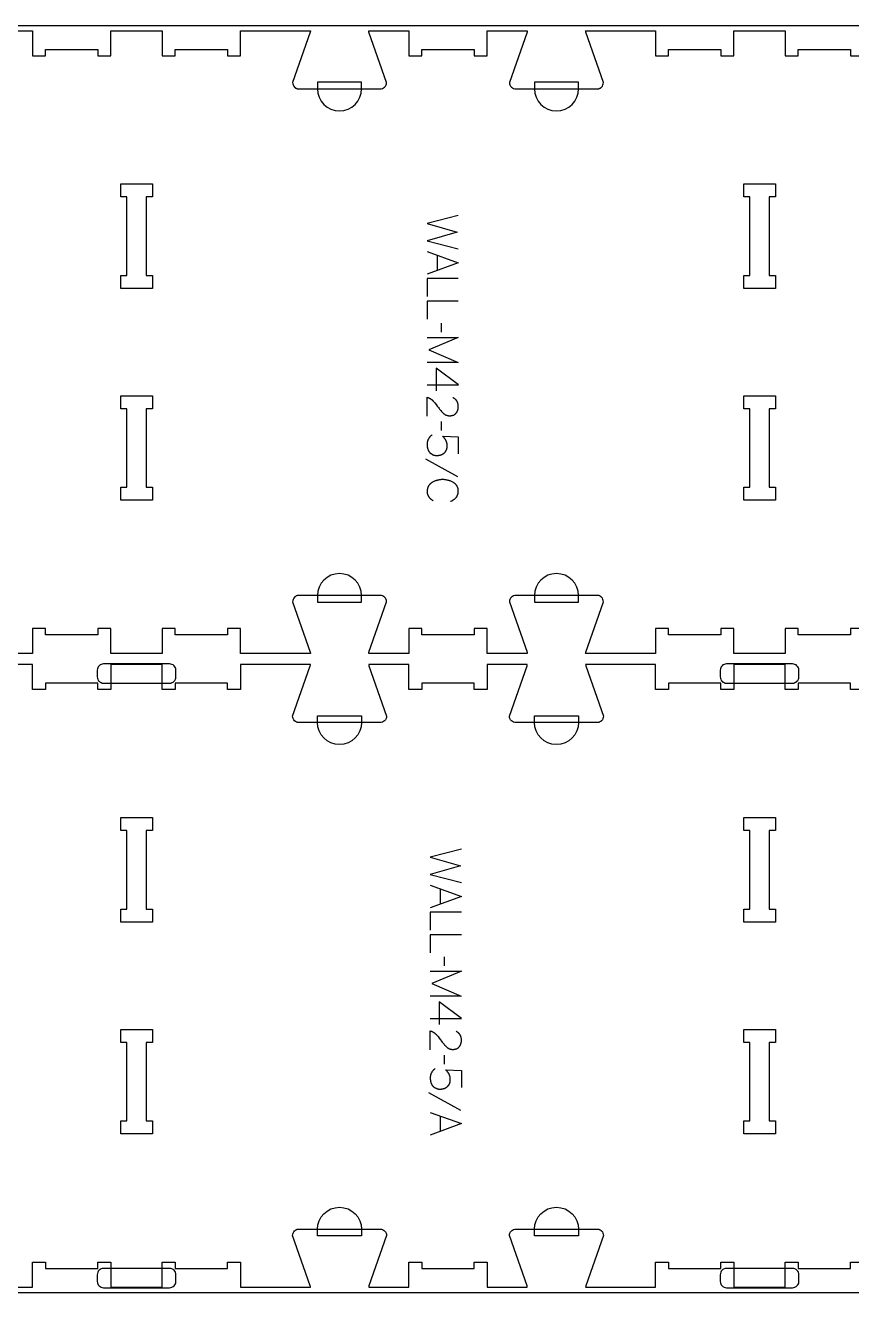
# Model space of a CAD drawing. Extents: x 0 to 4485, y 0 to 10771.
# Drawn here: x 796 to 1592, y 5669 to 6889 of the extents above; entities that cross this region are included whole.
import ezdxf

# ---------------------------------------------------------------- set-up
doc = ezdxf.new("R2010")
doc.units = 0
for name, color, linetype in [('0_SHEET_SPRUCEPLY_2440X122', 1, 'CONTINUOUS'), ('1_ANYTOOL_1MMDEEP_LABELS_S', 2, 'CONTINUOUS'), ('3_ANYTOOL_CUTTHROUGH_INSID', 4, 'CONTINUOUS'), ('4_ANYTOOL_CUTTHROUGH_OUTSI', 5, 'CONTINUOUS'), ('5_ANYTOOL_HALF_MILL_9MM_IN', 3, 'CONTINUOUS')]:
    doc.layers.add(name, color=color, linetype=linetype)

msp = doc.modelspace()

# ---------------------------------------------------------------- linework, layer by layer
at = {"layer": '0_SHEET_SPRUCEPLY_2440X122'}
msp.add_lwpolyline([(2737.9, 6889.4), (2737.9, 5669.4), (297.9, 5669.4), (297.9, 6889.4)], close=True, dxfattribs=at)
at = {"layer": '1_ANYTOOL_1MMDEEP_LABELS_S', "color": 2}
for points in [[(1212.8, 6706.5), (1182.8, 6698.8), (1211.9, 6690.4), (1182.8, 6681.9), (1212.8, 6674.4)], [(1182.8, 6671.8), (1212.8, 6660.9), (1182.8, 6649.9)], [(1192.4, 6668.3), (1192.4, 6653.4)], [(1212.8, 6645.6), (1182.8, 6645.6), (1182.8, 6628.5)], [(1212.8, 6623.8), (1182.8, 6623.8), (1182.8, 6606.7)], [(1196.7, 6594), (1196.6, 6602.8)], [(1182.8, 6588.9), (1212.8, 6588.9), (1184.5, 6576.9), (1212.7, 6564.9), (1182.8, 6564.9)], [(1182.8, 6543.3), (1212.9, 6543.3), (1191.5, 6559.3)], [(1191.5, 6559.3), (1191.5, 6537.5)], [(1182.9, 6513.1), (1182.9, 6531.4), (1183.4, 6531.3), (1183.6, 6531.2), (1183.8, 6531.1), (1184.1, 6531), (1184.3, 6530.9), (1184.5, 6530.8), (1184.7, 6530.7), (1184.9, 6530.6), (1185.1, 6530.5), (1185.3, 6530.4), (1185.5, 6530.3), (1185.7, 6530.2), (1185.9, 6530.1), (1186.1, 6530), (1186.3, 6529.8), (1186.5, 6529.7), (1186.7, 6529.6), (1186.9, 6529.4), (1187.1, 6529.3), (1187.2, 6529.2), (1187.4, 6529), (1187.6, 6528.9), (1187.8, 6528.7), (1187.9, 6528.6), (1188.1, 6528.4), (1188.3, 6528.2), (1188.4, 6528.1), (1188.6, 6527.9), (1188.8, 6527.7), (1189.1, 6527.4), (1190.3, 6525.9), (1191.5, 6524.4), (1192.6, 6522.9), (1193.8, 6521.4), (1194.3, 6520.6), (1194.9, 6519.9), (1195.5, 6519.2), (1196.1, 6518.5), (1196.7, 6517.8), (1197.3, 6517.2), (1197.9, 6516.5), (1198.5, 6515.9), (1198.6, 6515.8), (1198.8, 6515.7), (1199, 6515.5), (1199.1, 6515.4), (1199.3, 6515.3), (1199.5, 6515.1), (1199.6, 6515), (1199.8, 6514.9), (1200, 6514.8), (1200.2, 6514.7), (1200.3, 6514.6), (1200.5, 6514.5), (1200.7, 6514.4), (1200.9, 6514.3), (1201.1, 6514.2), (1201.3, 6514.2), (1201.5, 6514.1), (1201.7, 6514), (1201.8, 6514), (1202, 6513.9), (1202.3, 6513.9), (1202.5, 6513.8), (1202.7, 6513.8), (1202.9, 6513.7), (1203.1, 6513.7), (1203.3, 6513.7), (1203.5, 6513.6), (1203.7, 6513.6), (1203.9, 6513.6), (1204.2, 6513.6), (1204.4, 6513.6), (1204.6, 6513.6), (1204.9, 6513.6), (1205.1, 6513.6), (1205.4, 6513.6), (1205.6, 6513.6), (1205.8, 6513.6), (1206.1, 6513.7), (1206.3, 6513.7), (1206.5, 6513.7), (1206.7, 6513.8), (1206.9, 6513.8), (1207.2, 6513.9), (1207.4, 6513.9), (1207.6, 6514), (1207.8, 6514.1), (1208, 6514.1), (1208.2, 6514.2), (1208.4, 6514.3), (1208.5, 6514.4), (1208.7, 6514.5), (1208.9, 6514.6), (1209.1, 6514.7), (1209.2, 6514.8), (1209.4, 6514.9), (1209.6, 6515), (1209.7, 6515.1), (1209.9, 6515.2), (1210, 6515.4), (1210.2, 6515.5), (1210.3, 6515.7), (1210.5, 6515.8), (1210.6, 6516), (1210.7, 6516.1), (1210.9, 6516.3), (1211, 6516.4), (1211.1, 6516.6), (1211.2, 6516.8), (1211.4, 6516.9), (1211.5, 6517.1), (1211.6, 6517.3), (1211.7, 6517.5), (1211.8, 6517.6), (1211.9, 6517.8), (1211.9, 6518), (1212, 6518.2), (1212.1, 6518.4), (1212.2, 6518.6), (1212.3, 6518.8), (1212.3, 6519), (1212.4, 6519.2), (1212.4, 6519.4), (1212.5, 6519.6), (1212.6, 6519.8), (1212.6, 6520), (1212.6, 6520.2), (1212.7, 6520.4), (1212.7, 6520.6), (1212.7, 6520.9), (1212.8, 6521.1), (1212.8, 6521.3), (1212.8, 6521.6), (1212.8, 6521.8), (1212.8, 6522), (1212.8, 6522.5), (1212.8, 6522.9), (1212.8, 6523.2), (1212.8, 6523.6), (1212.8, 6523.9), (1212.7, 6524.3), (1212.7, 6524.6), (1212.6, 6524.9), (1212.5, 6525.2), (1212.4, 6525.6), (1212.4, 6525.7), (1212.3, 6525.9), (1212.3, 6526), (1212.2, 6526.2), (1212.2, 6526.3), (1212.1, 6526.5), (1212.1, 6526.6), (1212, 6526.7), (1211.9, 6526.9), (1211.9, 6527), (1211.8, 6527.2), (1211.7, 6527.3), (1211.7, 6527.4), (1211.6, 6527.6), (1211.5, 6527.7), (1211.4, 6527.8), (1211.3, 6528), (1211.2, 6528.1), (1211.1, 6528.2), (1211, 6528.3), (1211, 6528.5), (1210.9, 6528.6), (1210.8, 6528.7), (1210.7, 6528.8), (1210.5, 6528.9), (1210.4, 6529), (1210.3, 6529.2), (1210.2, 6529.3), (1210.1, 6529.4), (1210, 6529.5), (1209.9, 6529.6), (1209.7, 6529.7), (1209.5, 6529.9), (1209.2, 6530.1), (1208.9, 6530.3), (1208.7, 6530.5), (1208.4, 6530.6), (1208.1, 6530.8), (1207.7, 6531)], [(1196.7, 6499.4), (1196.6, 6508.2)], [(1187.6, 6495.1), (1187.3, 6494.9), (1187, 6494.7), (1186.8, 6494.5), (1186.5, 6494.2), (1186.2, 6494), (1186, 6493.8), (1185.8, 6493.6), (1185.5, 6493.3), (1185.3, 6493.1), (1185.1, 6492.8), (1184.9, 6492.6), (1184.7, 6492.3), (1184.5, 6492), (1184.4, 6491.8), (1184.2, 6491.5), (1184, 6491.2), (1183.9, 6490.9), (1183.8, 6490.6), (1183.6, 6490.4), (1183.5, 6490.1), (1183.4, 6489.8), (1183.3, 6489.5), (1183.2, 6489.1), (1183.1, 6488.8), (1183.1, 6488.5), (1183, 6488.2), (1183, 6487.9), (1182.9, 6487.5), (1182.9, 6487.2), (1182.9, 6486.8), (1182.9, 6486.5), (1182.8, 6486.2), (1182.9, 6485.7), (1182.9, 6485.3), (1182.9, 6484.9), (1182.9, 6484.5), (1182.9, 6484.1), (1183, 6483.8), (1183, 6483.4), (1183.1, 6483), (1183.2, 6482.7), (1183.3, 6482.3), (1183.3, 6481.9), (1183.4, 6481.6), (1183.5, 6481.3), (1183.7, 6480.9), (1183.8, 6480.6), (1183.9, 6480.3), (1184, 6480.1), (1184, 6480), (1184.1, 6479.8), (1184.2, 6479.7), (1184.3, 6479.5), (1184.4, 6479.4), (1184.5, 6479.3), (1184.6, 6479.1), (1184.7, 6479), (1184.8, 6478.8), (1184.9, 6478.7), (1185, 6478.6), (1185.1, 6478.4), (1185.2, 6478.3), (1185.4, 6478.2), (1185.5, 6478), (1185.6, 6477.9), (1185.8, 6477.8), (1185.9, 6477.7), (1186.1, 6477.5), (1186.2, 6477.4), (1186.4, 6477.3), (1186.5, 6477.2), (1186.7, 6477.1), (1186.9, 6477), (1187, 6476.9), (1187.2, 6476.8), (1187.4, 6476.7), (1187.8, 6476.4), (1188.2, 6476.3), (1188.4, 6476.1), (1188.7, 6476), (1188.9, 6475.9), (1189.1, 6475.8), (1189.4, 6475.8), (1189.6, 6475.7), (1189.9, 6475.6), (1190.1, 6475.5), (1190.4, 6475.5), (1190.6, 6475.4), (1190.8, 6475.4), (1191.1, 6475.4), (1191.3, 6475.3), (1191.5, 6475.3), (1191.8, 6475.3), (1192, 6475.3), (1192.3, 6475.3), (1192.5, 6475.3), (1192.8, 6475.3), (1193.1, 6475.3), (1193.3, 6475.4), (1193.6, 6475.4), (1193.8, 6475.4), (1194.1, 6475.5), (1194.3, 6475.5), (1194.6, 6475.5), (1194.8, 6475.6), (1195, 6475.6), (1195.3, 6475.7), (1195.5, 6475.8), (1195.7, 6475.8), (1196, 6475.9), (1196.2, 6476), (1196.4, 6476.1), (1196.6, 6476.2), (1196.8, 6476.2), (1197.1, 6476.3), (1197.3, 6476.4), (1197.5, 6476.5), (1197.7, 6476.7), (1197.9, 6476.8), (1198.1, 6476.9), (1198.3, 6477), (1198.5, 6477.1), (1198.7, 6477.3), (1198.8, 6477.4), (1199, 6477.6), (1199.2, 6477.7), (1199.4, 6477.9), (1199.6, 6478), (1199.7, 6478.2), (1199.9, 6478.3), (1200.1, 6478.5), (1200.2, 6478.7), (1200.4, 6478.9), (1200.5, 6479), (1200.6, 6479.2), (1200.8, 6479.4), (1200.9, 6479.6), (1201, 6479.8), (1201.1, 6480), (1201.2, 6480.2), (1201.3, 6480.4), (1201.4, 6480.6), (1201.5, 6480.9), (1201.6, 6481.1), (1201.7, 6481.3), (1201.7, 6481.5), (1201.8, 6481.8), (1201.8, 6482), (1201.9, 6482.3), (1202, 6482.5), (1202, 6482.8), (1202, 6483), (1202.1, 6483.3), (1202.1, 6483.5), (1202.1, 6483.8), (1202.1, 6484.1), (1202.1, 6484.4), (1202.1, 6484.7), (1202.1, 6485), (1202.1, 6485.3), (1202.1, 6485.7), (1202.1, 6486), (1202, 6486.4), (1202, 6486.7), (1201.9, 6487), (1201.8, 6487.3), (1201.8, 6487.6), (1201.7, 6487.9), (1201.6, 6488.2), (1201.5, 6488.5), (1201.4, 6488.8), (1201.3, 6489.1), (1201.1, 6489.4), (1201, 6489.7), (1200.9, 6489.9), (1200.7, 6490.2), (1200.5, 6490.5), (1200.4, 6490.8), (1200.2, 6491), (1200, 6491.3), (1199.8, 6491.6), (1199.6, 6491.8), (1199.4, 6492.1), (1199.2, 6492.3), (1199, 6492.6), (1198.8, 6492.9), (1198.3, 6493.4), (1197.8, 6493.9), (1212.8, 6493.2), (1212.8, 6477)], [(1212.4, 6454.7), (1181.6, 6471.9)], [(1205.3, 6431.1), (1205.8, 6431.3), (1206.1, 6431.5), (1206.5, 6431.6), (1206.9, 6431.8), (1207.3, 6432), (1207.6, 6432.2), (1208, 6432.5), (1208.3, 6432.7), (1208.7, 6432.9), (1209, 6433.2), (1209.3, 6433.4), (1209.6, 6433.7), (1209.9, 6434), (1210.2, 6434.3), (1210.5, 6434.6), (1210.7, 6434.9), (1210.9, 6435), (1211, 6435.2), (1211.1, 6435.4), (1211.2, 6435.5), (1211.3, 6435.7), (1211.4, 6435.9), (1211.6, 6436), (1211.7, 6436.2), (1211.8, 6436.4), (1211.8, 6436.5), (1211.9, 6436.7), (1212, 6436.9), (1212.1, 6437.1), (1212.2, 6437.3), (1212.2, 6437.5), (1212.3, 6437.7), (1212.4, 6437.8), (1212.4, 6438), (1212.5, 6438.2), (1212.5, 6438.4), (1212.6, 6438.6), (1212.6, 6438.8), (1212.7, 6439), (1212.7, 6439.2), (1212.7, 6439.5), (1212.8, 6439.7), (1212.8, 6439.9), (1212.8, 6440.1), (1212.8, 6440.3), (1212.8, 6440.5), (1212.8, 6440.8), (1212.8, 6441), (1212.8, 6441.3), (1212.8, 6441.7), (1212.8, 6442), (1212.8, 6442.3), (1212.7, 6442.6), (1212.7, 6443), (1212.6, 6443.3), (1212.6, 6443.6), (1212.5, 6443.9), (1212.4, 6444.2), (1212.3, 6444.5), (1212.2, 6444.7), (1212.1, 6445), (1212, 6445.2), (1211.9, 6445.3), (1211.9, 6445.4), (1211.8, 6445.6), (1211.7, 6445.7), (1211.7, 6445.8), (1211.6, 6446), (1211.5, 6446.1), (1211.4, 6446.2), (1211.4, 6446.3), (1211.3, 6446.5), (1211.2, 6446.6), (1211.1, 6446.7), (1211, 6446.8), (1210.8, 6447.1), (1210.6, 6447.3), (1210.4, 6447.5), (1210.2, 6447.7), (1210, 6448), (1209.7, 6448.2), (1209.5, 6448.4), (1209.3, 6448.6), (1209, 6448.8), (1208.7, 6449), (1208.4, 6449.1), (1208.2, 6449.3), (1207.6, 6449.7), (1207, 6450), (1206.4, 6450.3), (1205.8, 6450.5), (1205.1, 6450.8), (1204.5, 6451), (1203.9, 6451.2), (1203.2, 6451.4), (1202.6, 6451.6), (1201.9, 6451.7), (1201.3, 6451.8), (1200.6, 6451.9), (1199.9, 6452), (1199.2, 6452.1), (1198.5, 6452.1), (1197.8, 6452.1), (1197.1, 6452.1), (1196.5, 6452.1), (1195.8, 6452), (1195.1, 6451.9), (1194.4, 6451.8), (1193.8, 6451.7), (1193.1, 6451.6), (1192.8, 6451.5), (1192.5, 6451.4), (1192.1, 6451.3), (1191.8, 6451.2), (1191.5, 6451.1), (1191.2, 6451), (1190.9, 6450.9), (1190.6, 6450.8), (1189.9, 6450.5), (1189.3, 6450.2), (1188.7, 6449.9), (1188.1, 6449.6), (1187.5, 6449.3), (1187.3, 6449.1), (1187, 6448.9), (1186.7, 6448.7), (1186.4, 6448.5), (1186.2, 6448.3), (1185.9, 6448.1), (1185.7, 6447.9), (1185.5, 6447.7), (1185.3, 6447.4), (1185.1, 6447.2), (1184.9, 6447), (1184.8, 6446.8), (1184.7, 6446.7), (1184.6, 6446.6), (1184.5, 6446.5), (1184.4, 6446.3), (1184.3, 6446.2), (1184.3, 6446.1), (1184.2, 6446), (1184.1, 6445.8), (1184, 6445.7), (1183.9, 6445.6), (1183.9, 6445.4), (1183.7, 6445.1), (1183.6, 6444.9), (1183.5, 6444.6), (1183.4, 6444.3), (1183.3, 6444), (1183.2, 6443.7), (1183.1, 6443.3), (1183.1, 6443), (1183, 6442.7), (1183, 6442.4), (1182.9, 6442), (1182.9, 6441.7), (1182.9, 6441.3), (1182.9, 6441), (1182.8, 6440.6), (1182.9, 6440.3), (1182.9, 6439.9), (1182.9, 6439.7), (1182.9, 6439.5), (1182.9, 6439.3), (1182.9, 6439.2), (1183, 6439), (1183, 6438.8), (1183, 6438.6), (1183.1, 6438.5), (1183.1, 6438.3), (1183.2, 6438.1), (1183.2, 6438), (1183.3, 6437.8), (1183.3, 6437.6), (1183.4, 6437.5), (1183.4, 6437.3), (1183.5, 6437.1), (1183.5, 6437), (1183.6, 6436.8), (1183.7, 6436.7), (1183.8, 6436.5), (1183.8, 6436.4), (1183.9, 6436.2), (1184, 6436.1), (1184.1, 6436), (1184.2, 6435.8), (1184.3, 6435.7), (1184.4, 6435.5), (1184.5, 6435.4), (1184.7, 6435.1), (1184.9, 6434.9), (1185.1, 6434.6), (1185.3, 6434.4), (1185.6, 6434.1), (1185.8, 6433.9), (1186.1, 6433.7), (1186.3, 6433.4), (1186.6, 6433.2), (1186.9, 6433), (1187.2, 6432.8), (1187.4, 6432.6), (1187.7, 6432.4), (1188, 6432.2), (1188.4, 6432), (1188.7, 6431.8)], [(1215.9, 6096.5), (1185.9, 6088.8), (1215, 6080.4), (1185.9, 6071.9), (1215.9, 6064.4)], [(1185.9, 6061.8), (1215.9, 6050.9), (1185.9, 6039.9)], [(1195.4, 6058.4), (1195.4, 6043.4)], [(1215.9, 6035.6), (1185.9, 6035.6), (1185.9, 6018.5)], [(1215.9, 6013.8), (1185.9, 6013.8), (1185.9, 5996.7)], [(1199.7, 5984), (1199.7, 5992.8)], [(1185.9, 5978.9), (1215.9, 5978.9), (1187.5, 5966.9), (1215.7, 5954.9), (1185.9, 5954.9)], [(1185.9, 5933.3), (1215.9, 5933.3), (1194.5, 5949.3)], [(1194.5, 5949.3), (1194.5, 5927.6)], [(1185.9, 5903.1), (1185.9, 5921.4), (1186.4, 5921.3), (1186.6, 5921.2), (1186.8, 5921.1), (1187.1, 5921), (1187.3, 5920.9), (1187.5, 5920.9), (1187.7, 5920.8), (1187.9, 5920.7), (1188.1, 5920.6), (1188.3, 5920.4), (1188.5, 5920.3), (1188.7, 5920.2), (1188.9, 5920.1), (1189.1, 5920), (1189.3, 5919.9), (1189.5, 5919.7), (1189.7, 5919.6), (1189.9, 5919.5), (1190.1, 5919.3), (1190.2, 5919.2), (1190.4, 5919), (1190.6, 5918.9), (1190.8, 5918.7), (1191, 5918.6), (1191.1, 5918.4), (1191.3, 5918.3), (1191.5, 5918.1), (1191.6, 5917.9), (1191.8, 5917.7), (1192.1, 5917.4), (1193.3, 5915.9), (1194.5, 5914.4), (1195.7, 5912.9), (1196.8, 5911.4), (1197.3, 5910.6), (1197.9, 5909.9), (1198.5, 5909.2), (1199.1, 5908.5), (1199.7, 5907.8), (1200.3, 5907.2), (1200.9, 5906.6), (1201.5, 5906), (1201.7, 5905.8), (1201.8, 5905.7), (1202, 5905.5), (1202.1, 5905.4), (1202.3, 5905.3), (1202.5, 5905.2), (1202.6, 5905), (1202.8, 5904.9), (1203, 5904.8), (1203.2, 5904.7), (1203.3, 5904.6), (1203.5, 5904.5), (1203.7, 5904.4), (1203.9, 5904.3), (1204.1, 5904.3), (1204.3, 5904.2), (1204.5, 5904.1), (1204.7, 5904.1), (1204.9, 5904), (1205.1, 5903.9), (1205.3, 5903.9), (1205.5, 5903.8), (1205.7, 5903.8), (1205.9, 5903.7), (1206.1, 5903.7), (1206.3, 5903.7), (1206.5, 5903.7), (1206.7, 5903.6), (1206.9, 5903.6), (1207.2, 5903.6), (1207.4, 5903.6), (1207.6, 5903.6), (1207.9, 5903.6), (1208.1, 5903.6), (1208.4, 5903.6), (1208.6, 5903.6), (1208.8, 5903.7), (1209.1, 5903.7), (1209.3, 5903.7), (1209.5, 5903.8), (1209.7, 5903.8), (1210, 5903.8), (1210.2, 5903.9), (1210.4, 5904), (1210.6, 5904), (1210.8, 5904.1), (1211, 5904.2), (1211.2, 5904.2), (1211.4, 5904.3), (1211.5, 5904.4), (1211.7, 5904.5), (1211.9, 5904.6), (1212.1, 5904.7), (1212.3, 5904.8), (1212.4, 5904.9), (1212.6, 5905), (1212.7, 5905.1), (1212.9, 5905.3), (1213, 5905.4), (1213.2, 5905.5), (1213.3, 5905.7), (1213.5, 5905.8), (1213.6, 5906), (1213.8, 5906.1), (1213.9, 5906.3), (1214, 5906.5), (1214.1, 5906.6), (1214.2, 5906.8), (1214.4, 5907), (1214.5, 5907.1), (1214.6, 5907.3), (1214.7, 5907.5), (1214.8, 5907.7), (1214.9, 5907.8), (1214.9, 5908), (1215, 5908.2), (1215.1, 5908.4), (1215.2, 5908.6), (1215.3, 5908.8), (1215.3, 5909), (1215.4, 5909.2), (1215.4, 5909.4), (1215.5, 5909.6), (1215.6, 5909.8), (1215.6, 5910), (1215.6, 5910.2), (1215.7, 5910.5), (1215.7, 5910.7), (1215.8, 5910.9), (1215.8, 5911.1), (1215.8, 5911.3), (1215.8, 5911.6), (1215.8, 5911.8), (1215.8, 5912), (1215.9, 5912.5), (1215.8, 5912.9), (1215.8, 5913.2), (1215.8, 5913.6), (1215.8, 5913.9), (1215.7, 5914.3), (1215.7, 5914.6), (1215.6, 5914.9), (1215.5, 5915.3), (1215.4, 5915.6), (1215.4, 5915.7), (1215.4, 5915.9), (1215.3, 5916), (1215.2, 5916.2), (1215.2, 5916.3), (1215.1, 5916.5), (1215.1, 5916.6), (1215, 5916.8), (1214.9, 5916.9), (1214.9, 5917.1), (1214.8, 5917.2), (1214.7, 5917.3), (1214.7, 5917.5), (1214.6, 5917.6), (1214.5, 5917.7), (1214.4, 5917.9), (1214.3, 5918), (1214.2, 5918.1), (1214.1, 5918.2), (1214.1, 5918.4), (1214, 5918.5), (1213.9, 5918.6), (1213.8, 5918.7), (1213.7, 5918.8), (1213.5, 5919), (1213.4, 5919.1), (1213.3, 5919.2), (1213.2, 5919.3), (1213.1, 5919.4), (1213, 5919.5), (1212.9, 5919.6), (1212.7, 5919.7), (1212.5, 5919.9), (1212.2, 5920.1), (1211.9, 5920.3), (1211.7, 5920.5), (1211.4, 5920.7), (1211.1, 5920.8), (1210.8, 5921)], [(1199.7, 5889.4), (1199.7, 5898.2)], [(1190.6, 5885.1), (1190.3, 5884.9), (1190, 5884.7), (1189.8, 5884.5), (1189.5, 5884.3), (1189.2, 5884), (1189, 5883.8), (1188.8, 5883.6), (1188.5, 5883.3), (1188.3, 5883.1), (1188.1, 5882.8), (1187.9, 5882.6), (1187.7, 5882.3), (1187.5, 5882.1), (1187.4, 5881.8), (1187.2, 5881.5), (1187, 5881.2), (1186.9, 5881), (1186.8, 5880.7), (1186.6, 5880.4), (1186.5, 5880.1), (1186.4, 5879.8), (1186.3, 5879.5), (1186.2, 5879.2), (1186.1, 5878.9), (1186.1, 5878.5), (1186, 5878.2), (1186, 5877.9), (1185.9, 5877.5), (1185.9, 5877.2), (1185.9, 5876.9), (1185.9, 5876.5), (1185.9, 5876.2), (1185.9, 5875.8), (1185.9, 5875.3), (1185.9, 5874.9), (1185.9, 5874.6), (1186, 5874.2), (1186, 5873.8), (1186.1, 5873.4), (1186.1, 5873), (1186.2, 5872.7), (1186.3, 5872.3), (1186.3, 5872), (1186.4, 5871.6), (1186.5, 5871.3), (1186.7, 5871), (1186.8, 5870.6), (1186.9, 5870.3), (1187, 5870.2), (1187, 5870), (1187.1, 5869.9), (1187.2, 5869.7), (1187.3, 5869.6), (1187.4, 5869.4), (1187.5, 5869.3), (1187.6, 5869.1), (1187.7, 5869), (1187.8, 5868.8), (1187.9, 5868.7), (1188, 5868.6), (1188.1, 5868.4), (1188.2, 5868.3), (1188.4, 5868.2), (1188.5, 5868.1), (1188.6, 5867.9), (1188.8, 5867.8), (1188.9, 5867.7), (1189.1, 5867.6), (1189.2, 5867.4), (1189.4, 5867.3), (1189.5, 5867.2), (1189.7, 5867.1), (1189.9, 5867), (1190, 5866.9), (1190.2, 5866.8), (1190.4, 5866.7), (1190.8, 5866.5), (1191.2, 5866.3), (1191.4, 5866.2), (1191.7, 5866.1), (1191.9, 5866), (1192.1, 5865.9), (1192.4, 5865.8), (1192.6, 5865.7), (1192.9, 5865.6), (1193.1, 5865.6), (1193.4, 5865.5), (1193.6, 5865.5), (1193.8, 5865.4), (1194.1, 5865.4), (1194.3, 5865.4), (1194.5, 5865.3), (1194.8, 5865.3), (1195, 5865.3), (1195.3, 5865.3), (1195.6, 5865.3), (1195.8, 5865.4), (1196.1, 5865.4), (1196.3, 5865.4), (1196.6, 5865.4), (1196.8, 5865.4), (1197.1, 5865.5), (1197.3, 5865.5), (1197.6, 5865.6), (1197.8, 5865.6), (1198, 5865.7), (1198.3, 5865.7), (1198.5, 5865.8), (1198.7, 5865.9), (1199, 5865.9), (1199.2, 5866), (1199.4, 5866.1), (1199.6, 5866.2), (1199.8, 5866.3), (1200.1, 5866.4), (1200.3, 5866.5), (1200.5, 5866.6), (1200.7, 5866.7), (1200.9, 5866.8), (1201.1, 5866.9), (1201.3, 5867), (1201.5, 5867.2), (1201.7, 5867.3), (1201.9, 5867.4), (1202, 5867.6), (1202.2, 5867.7), (1202.4, 5867.9), (1202.6, 5868), (1202.7, 5868.2), (1202.9, 5868.4), (1203.1, 5868.5), (1203.2, 5868.7), (1203.4, 5868.9), (1203.5, 5869.1), (1203.6, 5869.2), (1203.8, 5869.4), (1203.9, 5869.6), (1204, 5869.8), (1204.1, 5870), (1204.2, 5870.2), (1204.3, 5870.5), (1204.4, 5870.7), (1204.5, 5870.9), (1204.6, 5871.1), (1204.7, 5871.3), (1204.7, 5871.6), (1204.8, 5871.8), (1204.9, 5872), (1204.9, 5872.3), (1205, 5872.5), (1205, 5872.8), (1205, 5873), (1205.1, 5873.3), (1205.1, 5873.6), (1205.1, 5873.8), (1205.1, 5874.1), (1205.1, 5874.4), (1205.1, 5874.7), (1205.1, 5875), (1205.1, 5875.4), (1205.1, 5875.7), (1205.1, 5876), (1205, 5876.4), (1205, 5876.7), (1204.9, 5877), (1204.9, 5877.3), (1204.8, 5877.7), (1204.7, 5878), (1204.6, 5878.3), (1204.5, 5878.6), (1204.4, 5878.8), (1204.3, 5879.1), (1204.1, 5879.4), (1204, 5879.7), (1203.9, 5880), (1203.7, 5880.2), (1203.5, 5880.5), (1203.4, 5880.8), (1203.2, 5881), (1203, 5881.3), (1202.8, 5881.6), (1202.6, 5881.8), (1202.4, 5882.1), (1202.2, 5882.4), (1202, 5882.6), (1201.8, 5882.9), (1201.3, 5883.4), (1200.8, 5883.9), (1215.9, 5883.2), (1215.9, 5867)], [(1215.4, 5844.8), (1184.6, 5861.9)], [(1185.9, 5843), (1215.9, 5832.2), (1185.9, 5821.1)], [(1195.4, 5839.6), (1195.4, 5824.7)]]:
    msp.add_lwpolyline(points, dxfattribs=at)
at = {"layer": '3_ANYTOOL_CUTTHROUGH_INSID', "color": 4}
for points in [[(887.9, 6736.7), (918.2, 6736.7), (918.2, 6724.2), (912.2, 6724.2), (912.2, 6648.7), (918.2, 6648.7), (918.2, 6636.2), (887.7, 6636.2), (887.7, 6648.7), (893.7, 6648.7), (893.7, 6724.2), (887.7, 6724.2), (887.7, 6736.7)], [(1487.9, 6736.7), (1518.2, 6736.7), (1518.2, 6724.2), (1512.2, 6724.2), (1512.2, 6648.7), (1518.2, 6648.7), (1518.2, 6636.2), (1487.7, 6636.2), (1487.7, 6648.7), (1493.7, 6648.7), (1493.7, 6724.2), (1487.7, 6724.2), (1487.7, 6736.7)], [(917.9, 6432.2), (887.7, 6432.2), (887.7, 6444.7), (893.7, 6444.7), (893.7, 6520.2), (887.7, 6520.2), (887.7, 6532.7), (918.2, 6532.7), (918.2, 6520.2), (912.2, 6520.2), (912.2, 6444.7), (918.2, 6444.7), (918.2, 6432.2)], [(1517.9, 6432.2), (1487.7, 6432.2), (1487.7, 6444.7), (1493.7, 6444.7), (1493.7, 6520.2), (1487.7, 6520.2), (1487.7, 6532.7), (1518.2, 6532.7), (1518.2, 6520.2), (1512.2, 6520.2), (1512.2, 6444.7), (1518.2, 6444.7), (1518.2, 6432.2)], [(918.2, 6126.4), (918.2, 6114.2), (912.2, 6114.2), (912.2, 6038.7), (918.2, 6038.7), (918.2, 6026.2), (887.7, 6026.2), (887.7, 6038.7), (893.7, 6038.7), (893.7, 6114.2), (887.7, 6114.2), (887.7, 6126.7), (918.2, 6126.7)], [(1518.2, 6126.4), (1518.2, 6114.2), (1512.2, 6114.2), (1512.2, 6038.7), (1518.2, 6038.7), (1518.2, 6026.2), (1487.7, 6026.2), (1487.7, 6038.7), (1493.7, 6038.7), (1493.7, 6114.2), (1487.7, 6114.2), (1487.7, 6126.7), (1518.2, 6126.7)], [(887.7, 5822.4), (887.7, 5834.7), (893.7, 5834.7), (893.7, 5910.2), (887.7, 5910.2), (887.7, 5922.7), (918.2, 5922.7), (918.2, 5910.2), (912.2, 5910.2), (912.2, 5834.7), (918.2, 5834.7), (918.2, 5822.2), (887.7, 5822.2)], [(1487.7, 5822.4), (1487.7, 5834.7), (1493.7, 5834.7), (1493.7, 5910.2), (1487.7, 5910.2), (1487.7, 5922.7), (1518.2, 5922.7), (1518.2, 5910.2), (1512.2, 5910.2), (1512.2, 5834.7), (1518.2, 5834.7), (1518.2, 5822.2), (1487.7, 5822.2)]]:
    msp.add_lwpolyline(points, close=True, dxfattribs=at)
at = {"layer": '4_ANYTOOL_CUTTHROUGH_OUTSI', "color": 5}
for points in [[(752.9, 6884.2), (802.7, 6884.2), (802.7, 6860.2), (815.2, 6860.2), (815.2, 6866.2), (865.7, 6866.2), (865.7, 6860.2), (878.2, 6860.2), (878.2, 6884.2), (927.7, 6884.2), (927.7, 6860.2), (927.9, 6860.2), (940.2, 6860.2), (940.2, 6866.2), (990.7, 6866.2), (990.7, 6860.2), (1003.2, 6860.2), (1003.2, 6884.2), (1052.9, 6884.2), (1070.4, 6884.2), (1070.4, 6884.2, -0.061485), (1070.2, 6882.8), (1053.3, 6834.5), (1053.2, 6834.5), (1053.2, 6834.4), (1053.2, 6834.4, 0.198912), (1055.1, 6830), (1055.2, 6829.9), (1055.3, 6829.8), (1055.4, 6829.7), (1055.5, 6829.6), (1055.6, 6829.5), (1055.8, 6829.4), (1055.9, 6829.3), (1056, 6829.2), (1056.1, 6829.1), (1056.3, 6829.1), (1056.4, 6829), (1056.5, 6828.9), (1056.7, 6828.8), (1056.8, 6828.8), (1057, 6828.7), (1057.1, 6828.6), (1057.2, 6828.6), (1057.4, 6828.5), (1057.5, 6828.5), (1057.7, 6828.4), (1057.8, 6828.4), (1058, 6828.4), (1058.1, 6828.3), (1058.3, 6828.3), (1058.4, 6828.3), (1058.6, 6828.2), (1058.7, 6828.2), (1058.9, 6828.2), (1059, 6828.2), (1059.2, 6828.2), (1059.3, 6828.2), (1059.5, 6828.2), (1137.5, 6828.2, 0.414214), (1143.7, 6834.4), (1143.7, 6834.5), (1143.7, 6834.5), (1126.8, 6882.8), (1126.8, 6882.8, -0.061485), (1126.6, 6884.2), (1165.2, 6884.2), (1165.2, 6860.2), (1177.7, 6860.2), (1177.7, 6866.2), (1228.2, 6866.2), (1228.2, 6860.2), (1240.7, 6860.2), (1240.7, 6884.2), (1279.3, 6884.2), (1279.3, 6884.2, -0.061485), (1279.1, 6882.8), (1262.2, 6834.5), (1262.1, 6834.5), (1262.1, 6834.4), (1262.1, 6834.4, 0.414214), (1268.4, 6828.2), (1346.4, 6828.2), (1346.5, 6828.2), (1346.7, 6828.2), (1346.8, 6828.2), (1347, 6828.2), (1347.1, 6828.2), (1347.3, 6828.2), (1347.5, 6828.3), (1347.6, 6828.3), (1347.8, 6828.3), (1347.9, 6828.4), (1348.1, 6828.4), (1348.2, 6828.4), (1348.4, 6828.5), (1348.5, 6828.5), (1348.6, 6828.6), (1348.8, 6828.6), (1348.9, 6828.7), (1349.1, 6828.8), (1349.2, 6828.8), (1349.3, 6828.9), (1349.5, 6829), (1349.6, 6829.1), (1349.7, 6829.1), (1349.9, 6829.2), (1350, 6829.3), (1350.1, 6829.4), (1350.3, 6829.5), (1350.4, 6829.6), (1350.5, 6829.7), (1350.6, 6829.8), (1350.7, 6829.9), (1350.8, 6830, 0.198912), (1352.6, 6834.4), (1352.6, 6834.5), (1352.6, 6834.5), (1335.7, 6882.8), (1335.7, 6882.8, -0.061485), (1335.5, 6884.2), (1352.9, 6884.2), (1402.7, 6884.2), (1402.7, 6860.2), (1415.2, 6860.2), (1415.2, 6866.2), (1465.7, 6866.2), (1465.7, 6860.2), (1478.2, 6860.2), (1478.2, 6884.2), (1527.7, 6884.2), (1527.7, 6860.2), (1527.9, 6860.2), (1540.2, 6860.2), (1540.2, 6866.2), (1590.7, 6866.2), (1590.7, 6860.2), (1603.2, 6860.2)], [(1603.2, 6308.7), (1590.7, 6308.7), (1590.7, 6302.7), (1540.2, 6302.7), (1540.2, 6308.7), (1527.7, 6308.7), (1527.7, 6284.7), (1478.2, 6284.7), (1478.2, 6308.7), (1477.9, 6308.7), (1465.7, 6308.7), (1465.7, 6302.7), (1415.2, 6302.7), (1415.2, 6308.7), (1402.7, 6308.7), (1402.7, 6284.7), (1335.5, 6284.7), (1335.5, 6284.7, -0.061485), (1335.7, 6286.1), (1352.6, 6334.3), (1352.6, 6334.4), (1352.6, 6334.4), (1352.6, 6334.4, 0.198912), (1350.8, 6338.8), (1350.7, 6338.9), (1350.6, 6339), (1350.5, 6339.1), (1350.4, 6339.2), (1350.3, 6339.3), (1350.1, 6339.4), (1350, 6339.5), (1349.9, 6339.6), (1349.7, 6339.7), (1349.6, 6339.8), (1349.5, 6339.9), (1349.3, 6339.9), (1349.2, 6340), (1349.1, 6340.1), (1348.9, 6340.1), (1348.8, 6340.2), (1348.6, 6340.3), (1348.5, 6340.3), (1348.4, 6340.4), (1348.2, 6340.4), (1348.1, 6340.4), (1347.9, 6340.5), (1347.8, 6340.5), (1347.6, 6340.6), (1347.5, 6340.6), (1347.3, 6340.6), (1347.1, 6340.6), (1347, 6340.6), (1346.8, 6340.7), (1346.7, 6340.7), (1346.5, 6340.7), (1346.4, 6340.7), (1268.4, 6340.7, 0.414214), (1262.1, 6334.4), (1262.1, 6334.4), (1262.2, 6334.3), (1279.1, 6286.1), (1279.1, 6286.1, -0.061485), (1279.3, 6284.7), (1240.7, 6284.7), (1240.7, 6308.7), (1228.2, 6308.7), (1228.2, 6302.7), (1177.7, 6302.7), (1177.7, 6308.7), (1177.4, 6308.7), (1165.2, 6308.7), (1165.2, 6284.7), (1126.6, 6284.7), (1126.6, 6284.7, -0.061485), (1126.8, 6286.1), (1143.7, 6334.3), (1143.7, 6334.4), (1143.7, 6334.4), (1143.7, 6334.4, 0.414214), (1137.5, 6340.7), (1059.5, 6340.7), (1059.3, 6340.7), (1059.2, 6340.7), (1059, 6340.7), (1058.9, 6340.6), (1058.7, 6340.6), (1058.6, 6340.6), (1058.4, 6340.6), (1058.3, 6340.6), (1058.1, 6340.5), (1058, 6340.5), (1057.8, 6340.4), (1057.7, 6340.4), (1057.5, 6340.4), (1057.4, 6340.3), (1057.2, 6340.3), (1057.1, 6340.2), (1057, 6340.1), (1056.8, 6340.1), (1056.7, 6340), (1056.5, 6339.9), (1056.4, 6339.9), (1056.3, 6339.8), (1056.1, 6339.7), (1056, 6339.6), (1055.9, 6339.5), (1055.8, 6339.4), (1055.6, 6339.3), (1055.5, 6339.2), (1055.4, 6339.1), (1055.3, 6339), (1055.2, 6338.9), (1055.1, 6338.8, 0.198912), (1053.2, 6334.4), (1053.2, 6334.4), (1053.3, 6334.3), (1070.2, 6286.1), (1070.2, 6286.1, -0.061485), (1070.4, 6284.7), (1003.2, 6284.7), (1003.2, 6308.7), (990.7, 6308.7), (990.7, 6302.7), (940.2, 6302.7), (940.2, 6308.7), (927.7, 6308.7), (927.7, 6284.7), (878.2, 6284.7), (878.2, 6308.7), (877.9, 6308.7), (865.7, 6308.7), (865.7, 6302.7), (815.2, 6302.7), (815.2, 6308.7), (802.7, 6308.7), (802.7, 6284.7), (735.5, 6284.7)], [(1603.2, 6250.2), (1590.7, 6250.2), (1590.7, 6256.2), (1540.2, 6256.2), (1540.2, 6250.2), (1527.7, 6250.2), (1527.7, 6274.2), (1478.2, 6274.2), (1478.2, 6250.2), (1465.7, 6250.2), (1465.7, 6256.2), (1415.2, 6256.2), (1415.2, 6250.2), (1402.7, 6250.2), (1402.7, 6274.2), (1335.5, 6274.2), (1335.5, 6274.2, 0.061485), (1335.7, 6272.8), (1352.6, 6224.5), (1352.6, 6224.5), (1352.6, 6224.4), (1352.6, 6224.4, -0.198912), (1350.8, 6220), (1350.7, 6219.9), (1350.6, 6219.8), (1350.5, 6219.7), (1350.4, 6219.6), (1350.3, 6219.5), (1350.1, 6219.4), (1350, 6219.3), (1349.9, 6219.2), (1349.7, 6219.1), (1349.6, 6219.1), (1349.5, 6219), (1349.3, 6218.9), (1349.2, 6218.8), (1349.1, 6218.8), (1348.9, 6218.7), (1348.8, 6218.6), (1348.6, 6218.6), (1348.5, 6218.5), (1348.4, 6218.5), (1348.2, 6218.4), (1348.1, 6218.4), (1347.9, 6218.4), (1347.8, 6218.3), (1347.6, 6218.3), (1347.5, 6218.3), (1347.3, 6218.2), (1347.1, 6218.2), (1347, 6218.2), (1346.8, 6218.2), (1346.7, 6218.2), (1346.5, 6218.2), (1346.4, 6218.2), (1268.4, 6218.2, -0.414214), (1262.1, 6224.4), (1262.1, 6224.5), (1262.2, 6224.5), (1279.1, 6272.8), (1279.1, 6272.8, 0.061485), (1279.3, 6274.2), (1240.7, 6274.2), (1240.7, 6250.2), (1228.2, 6250.2), (1228.2, 6256.2), (1177.7, 6256.2), (1177.7, 6250.2), (1165.2, 6250.2), (1165.2, 6274.2), (1126.6, 6274.2), (1126.6, 6274.2, 0.061485), (1126.8, 6272.8), (1143.7, 6224.5), (1143.7, 6224.5), (1143.7, 6224.4), (1143.7, 6224.4, -0.414214), (1137.5, 6218.2), (1059.5, 6218.2), (1059.3, 6218.2), (1059.2, 6218.2), (1059, 6218.2), (1058.9, 6218.2), (1058.7, 6218.2), (1058.6, 6218.2), (1058.4, 6218.3), (1058.3, 6218.3), (1058.1, 6218.3), (1058, 6218.4), (1057.8, 6218.4), (1057.7, 6218.4), (1057.5, 6218.5), (1057.4, 6218.5), (1057.2, 6218.6), (1057.1, 6218.6), (1057, 6218.7), (1056.8, 6218.8), (1056.7, 6218.8), (1056.5, 6218.9), (1056.4, 6219), (1056.3, 6219.1), (1056.1, 6219.1), (1056, 6219.2), (1055.9, 6219.3), (1055.8, 6219.4), (1055.6, 6219.5), (1055.5, 6219.6), (1055.4, 6219.7), (1055.3, 6219.8), (1055.2, 6219.9), (1055.1, 6220, -0.198912), (1053.2, 6224.4), (1053.2, 6224.5), (1053.3, 6224.5), (1070.2, 6272.8), (1070.2, 6272.8, 0.061485), (1070.4, 6274.2), (1003.2, 6274.2), (1003.2, 6250.2), (990.7, 6250.2), (990.7, 6256.2), (940.2, 6256.2), (940.2, 6250.2), (927.7, 6250.2), (927.7, 6274.2), (878.2, 6274.2), (878.2, 6250.2), (865.7, 6250.2), (865.7, 6256.2), (815.2, 6256.2), (815.2, 6250.2), (802.7, 6250.2), (802.7, 6274.2), (735.5, 6274.2)], [(752.9, 5674.7), (802.7, 5674.7), (802.7, 5698.7), (815.2, 5698.7), (815.2, 5692.7), (865.7, 5692.7), (865.7, 5698.7), (878.2, 5698.7), (878.2, 5674.7), (927.7, 5674.7), (927.7, 5698.7), (940.2, 5698.7), (940.2, 5692.7), (990.7, 5692.7), (990.7, 5698.7), (1003.2, 5698.7), (1003.2, 5674.7), (1070.4, 5674.7), (1070.4, 5674.7, 0.061485), (1070.2, 5676.1), (1053.3, 5724.3), (1053.2, 5724.4), (1053.2, 5724.4), (1053.2, 5724.4, -0.198912), (1055.1, 5728.8), (1055.2, 5728.9), (1055.3, 5729), (1055.4, 5729.1), (1055.5, 5729.2), (1055.6, 5729.3), (1055.8, 5729.4), (1055.9, 5729.5), (1056, 5729.6), (1056.1, 5729.7), (1056.3, 5729.8), (1056.4, 5729.9), (1056.5, 5729.9), (1056.7, 5730), (1056.8, 5730.1), (1057, 5730.1), (1057.1, 5730.2), (1057.2, 5730.3), (1057.4, 5730.3), (1057.5, 5730.4), (1057.7, 5730.4), (1057.8, 5730.4), (1058, 5730.5), (1058.1, 5730.5), (1058.3, 5730.6), (1058.4, 5730.6), (1058.6, 5730.6), (1058.7, 5730.6), (1058.9, 5730.6), (1059, 5730.7), (1059.2, 5730.7), (1059.3, 5730.7), (1059.5, 5730.7), (1137.5, 5730.7, -0.414214), (1143.7, 5724.4), (1143.7, 5724.4), (1143.7, 5724.3), (1126.8, 5676.1), (1126.8, 5676.1, 0.061485), (1126.6, 5674.7), (1165.2, 5674.7), (1165.2, 5698.4), (1165.2, 5698.7), (1177.7, 5698.7), (1177.7, 5692.7), (1228.2, 5692.7), (1228.2, 5698.7), (1240.7, 5698.7), (1240.7, 5674.7), (1279.3, 5674.7), (1279.3, 5674.7, 0.061485), (1279.1, 5676.1), (1262.2, 5724.3), (1262.1, 5724.4), (1262.1, 5724.4), (1262.1, 5724.4, -0.414214), (1268.4, 5730.7), (1346.4, 5730.7), (1346.5, 5730.7), (1346.7, 5730.7), (1346.8, 5730.7), (1347, 5730.6), (1347.1, 5730.6), (1347.3, 5730.6), (1347.5, 5730.6), (1347.6, 5730.6), (1347.8, 5730.5), (1347.9, 5730.5), (1348.1, 5730.4), (1348.2, 5730.4), (1348.4, 5730.4), (1348.5, 5730.3), (1348.6, 5730.3), (1348.8, 5730.2), (1348.9, 5730.1), (1349.1, 5730.1), (1349.2, 5730), (1349.3, 5729.9), (1349.5, 5729.9), (1349.6, 5729.8), (1349.7, 5729.7), (1349.9, 5729.6), (1350, 5729.5), (1350.1, 5729.4), (1350.3, 5729.3), (1350.4, 5729.2), (1350.5, 5729.1), (1350.6, 5729), (1350.7, 5728.9), (1350.8, 5728.8, -0.198912), (1352.6, 5724.4), (1352.6, 5724.4), (1352.6, 5724.3), (1335.7, 5676.1), (1335.7, 5676.1, 0.061485), (1335.5, 5674.7), (1352.9, 5674.7), (1402.7, 5674.7), (1402.7, 5698.7), (1415.2, 5698.7), (1415.2, 5692.7), (1465.7, 5692.7), (1465.7, 5698.7), (1478.2, 5698.7), (1478.2, 5674.7), (1527.7, 5674.7), (1527.7, 5698.7), (1540.2, 5698.7), (1540.2, 5692.7), (1590.7, 5692.7), (1590.7, 5698.7), (1603.2, 5698.7)]]:
    msp.add_lwpolyline(points, format="xyb", dxfattribs=at)
at = {"layer": '5_ANYTOOL_HALF_MILL_9MM_IN'}
for points in [[(1077.2, 6828.4, 1), (1119.7, 6828.4), (1119.7, 6828.7), (1119.7, 6834.7), (1077.2, 6834.7), (1077.2, 6828.7), (1077.2, 6828.4)], [(1286.1, 6828.4, 1), (1328.6, 6828.4), (1328.6, 6828.7), (1328.6, 6834.7), (1286.1, 6834.7), (1286.1, 6828.7), (1286.1, 6828.4)], [(1119.7, 6340.4, 1), (1077.2, 6340.4), (1077.2, 6340.2), (1077.2, 6334.2), (1119.7, 6334.2), (1119.7, 6340.2), (1119.7, 6340.4)], [(1328.6, 6340.4, 1), (1286.1, 6340.4), (1286.1, 6340.2), (1286.1, 6334.2), (1328.6, 6334.2), (1328.6, 6340.2), (1328.6, 6340.4)], [(871.1, 6274.7, 0.414214), (865.1, 6268.7), (865.1, 6262.2, 0.414214), (871.1, 6256.2), (934.8, 6256.2, 0.414214), (940.8, 6262.2), (940.8, 6268.7, 0.414214), (934.8, 6274.7)], [(1471.1, 6274.7, 0.414214), (1465.1, 6268.7), (1465.1, 6262.2, 0.414214), (1471.1, 6256.2), (1534.8, 6256.2, 0.414214), (1540.8, 6262.2), (1540.8, 6268.7, 0.414214), (1534.8, 6274.7)], [(1119.7, 6218.4, -1), (1077.2, 6218.4), (1077.2, 6218.7), (1077.2, 6224.7), (1119.7, 6224.7), (1119.7, 6218.7), (1119.7, 6218.4)], [(1328.6, 6218.4, -1), (1286.1, 6218.4), (1286.1, 6218.7), (1286.1, 6224.7), (1328.6, 6224.7), (1328.6, 6218.7), (1328.6, 6218.4)], [(1077.2, 5730.4, -1), (1119.7, 5730.4), (1119.7, 5730.2), (1119.7, 5724.2), (1077.2, 5724.2), (1077.2, 5730.2), (1077.2, 5730.4)], [(1286.1, 5730.4, -1), (1328.6, 5730.4), (1328.6, 5730.2), (1328.6, 5724.2), (1286.1, 5724.2), (1286.1, 5730.2), (1286.1, 5730.4)], [(871.1, 5692.7, 0.414214), (865.1, 5686.7), (865.1, 5680.2, 0.414214), (871.1, 5674.2), (934.8, 5674.2, 0.414214), (940.8, 5680.2), (940.8, 5686.7, 0.414214), (934.8, 5692.7)], [(1471.1, 5692.7, 0.414214), (1465.1, 5686.7), (1465.1, 5680.2, 0.414214), (1471.1, 5674.2), (1534.8, 5674.2, 0.414214), (1540.8, 5680.2), (1540.8, 5686.7, 0.414214), (1534.8, 5692.7)]]:
    msp.add_lwpolyline(points, format="xyb", close=True, dxfattribs=at)

doc.saveas('drawing.dxf')
